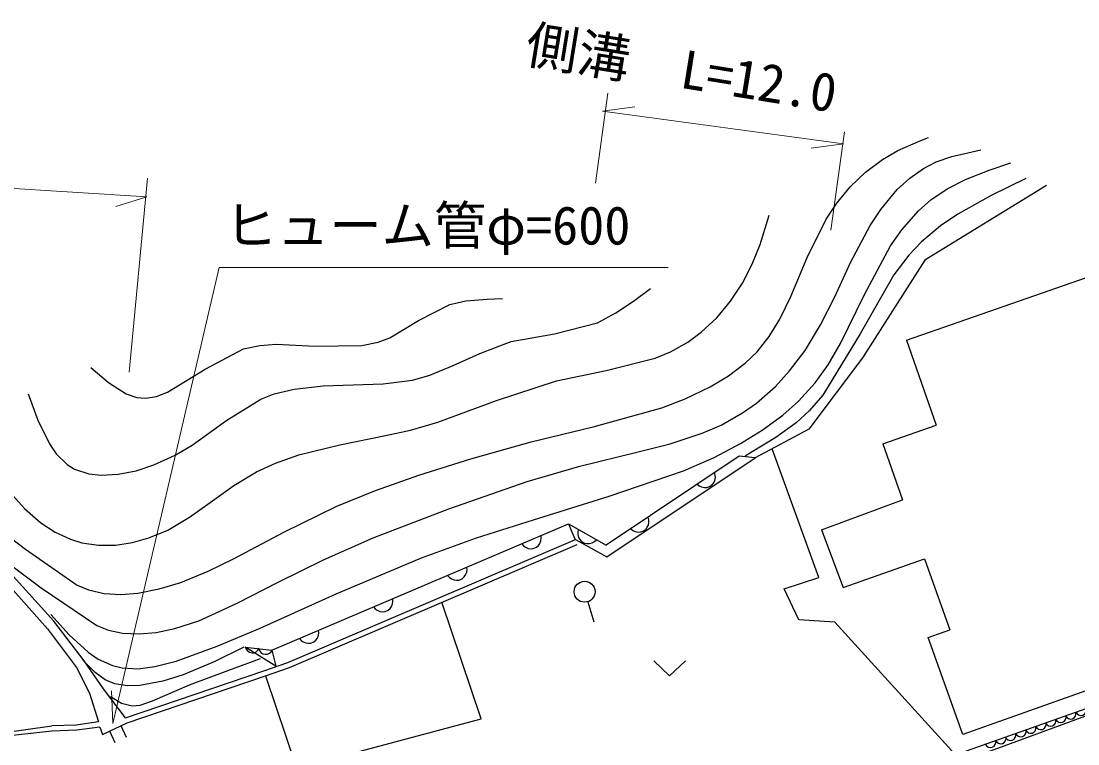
# Model space of a CAD drawing. Units: millimetres, scale not verified. Extents: x 40000 to 680000, y 20000 to 380000.
# Drawn here: x 396158 to 446640, y 301512 to 336009 of the extents above; entities that cross this region are included whole.
import ezdxf
from ezdxf.enums import TextEntityAlignment as Align

# ---------------------------------------------------------------- set-up
doc = ezdxf.new("R2010")
doc.units = ezdxf.units.MM
doc.header["$LTSCALE"] = 1000
doc.layers.add('M-BGD', color=7, linetype='Continuous', lineweight=25)
doc.layers.add('M-STR-HTXT', color=7, linetype='Continuous', lineweight=13)
doc.styles.add('ＭＳ ゴシック', font='')
doc.styles.get('ＭＳ ゴシック').set_extended_font_data('MS Gothic')

msp = doc.modelspace()

# ---------------------------------------------------------------- linework, layer by layer
at = {"layer": 'M-BGD'}
for p, q in [((445134, 328168), (439324, 324604)), ((439324, 324604), (436349, 319938)), ((438454, 320774), (447892, 324062)), ((438454, 320774), (439864, 316727)), ((436349, 319938), (433784, 316536)), ((433784, 316536), (431232, 315162)), ((437324, 315839), (439864, 316727)), ((434258, 309450), (432032, 315591)), ((437324, 315839), (438258, 313167)), ((430461, 315246), (424105, 310990)), ((424131, 310443), (431232, 315162)), ((431232, 315162), (430461, 315246)), ((429250, 313978), (429300, 314083)), ((429321, 314338), (429288, 314460)), ((429300, 314083), (429327, 314222)), ((429327, 314222), (429321, 314338)), ((428457, 313904), (428557, 313827)), ((428557, 313827), (428662, 313777)), ((428662, 313777), (428801, 313749)), ((428801, 313749), (428918, 313755)), ((428918, 313755), (429040, 313789)), ((429040, 313789), (429172, 313878)), ((429172, 313878), (429250, 313978)), ((397412, 307001), (391977, 313105)), ((397727, 307375), (392451, 313158)), ((434399, 311721), (438258, 313167)), ((408141, 305986), (422314, 312014)), ((422304, 312007), (422454, 311659)), ((422314, 312014), (424105, 310990)), ((426143, 312210), (426109, 312332)), ((426121, 311955), (426149, 312094)), ((426149, 312094), (426143, 312210)), ((422454, 311659), (422627, 311266)), ((422769, 311745), (422745, 311620)), ((422745, 311620), (422748, 311504)), ((422748, 311504), (422786, 311368)), ((425279, 311776), (425379, 311698)), ((425379, 311698), (425484, 311648)), ((425484, 311648), (425623, 311621)), ((425623, 311621), (425739, 311627)), ((425739, 311627), (425861, 311660)), ((425861, 311660), (425994, 311749)), ((425994, 311749), (426072, 311849)), ((426072, 311849), (426121, 311955)), ((434401, 311723), (435434, 308975)), ((408903, 305402), (422635, 311272)), ((408984, 305162), (422717, 311032)), ((420074, 311059), (420157, 310964)), ((420772, 310900), (420867, 310983)), ((420867, 310983), (420935, 311078)), ((420935, 311078), (420988, 311209)), ((420988, 311209), (421004, 311324)), ((421004, 311324), (420994, 311450)), ((422635, 311272), (424131, 310443)), ((422786, 311368), (422843, 311266)), ((422843, 311266), (422928, 311172)), ((422928, 311172), (423068, 311094)), ((423068, 311094), (423192, 311069)), ((423192, 311069), (423308, 311072)), ((423308, 311072), (423445, 311110)), ((423445, 311110), (423546, 311168)), ((423546, 311168), (423640, 311252)), ((420157, 310964), (420252, 310896)), ((420252, 310896), (420383, 310843)), ((420383, 310843), (420498, 310827)), ((420498, 310827), (420625, 310837)), ((420625, 310837), (420772, 310900)), ((435434, 308975), (439312, 310351)), ((439306, 310346), (440523, 306957)), ((416533, 309554), (416617, 309459)), ((416617, 309459), (416711, 309390)), ((417231, 309394), (417326, 309478)), ((417326, 309478), (417394, 309572)), ((417394, 309572), (417447, 309703)), ((417447, 309703), (417463, 309819)), ((417463, 309819), (417453, 309945)), ((416711, 309390), (416842, 309338)), ((416842, 309338), (416958, 309321)), ((416958, 309321), (417084, 309332)), ((417084, 309332), (417231, 309394)), ((432612, 308911), (434258, 309450)), ((433313, 307431), (432612, 308911)), ((412992, 308048), (413076, 307954)), ((413076, 307954), (413170, 307885)), ((413690, 307889), (413785, 307973)), ((413785, 307973), (413853, 308067)), ((413853, 308067), (413906, 308198)), ((413906, 308198), (413922, 308314)), ((413922, 308314), (413912, 308440)), ((418136, 302704), (416262, 308274)), ((423223, 308295), (423517, 307340)), ((413170, 307885), (413301, 307832)), ((413301, 307832), (413417, 307816)), ((413417, 307816), (413543, 307826)), ((413543, 307826), (413690, 307889)), ((457804, 307848), (441143, 301961)), ((397412, 307001), (398811, 305154)), ((399169, 305469), (397727, 307375)), ((410381, 306808), (410371, 306934)), ((435032, 307316), (433313, 307431)), ((440774, 301005), (435032, 307316)), ((458586, 307078), (435693, 298692)), ((439490, 306588), (440523, 306957)), ((409451, 306543), (409535, 306448)), ((409535, 306448), (409629, 306380)), ((410149, 306384), (410244, 306467)), ((410244, 306467), (410312, 306562)), ((410312, 306562), (410365, 306693)), ((410365, 306693), (410381, 306808)), ((441143, 301961), (439490, 306588)), ((406865, 306129), (408141, 305986)), ((408331, 305213), (406865, 306129)), ((408141, 305986), (408331, 305213)), ((409629, 306380), (409760, 306327)), ((409760, 306327), (409876, 306311)), ((409876, 306311), (410002, 306321)), ((410002, 306321), (410149, 306384)), ((400100, 304141), (399169, 305469)), ((426389, 305473), (427139, 304753)), ((427139, 304753), (427889, 305473)), ((398811, 305154), (399421, 303928)), ((401144, 302748), (407749, 304996)), ((407748, 304995), (408903, 305402)), ((407828, 304757), (408984, 305162)), ((401225, 302512), (407830, 304759)), ((407827, 304757), (409378, 300187)), ((399421, 303928), (399859, 302557)), ((401141, 302746), (400100, 304141)), ((440785, 300990), (447029, 303198)), ((398794, 302408), (397622, 302365)), ((399859, 302557), (398794, 302408)), ((400045, 301958), (401220, 302508)), ((409788, 300474), (418136, 302704)), ((397620, 302112), (394841, 301803)), ((394848, 301986), (397622, 302365)), ((398818, 302161), (397620, 302112)), ((399919, 302303), (398818, 302161)), ((399919, 302303), (400045, 301958)), ((400647, 301567), (400395, 302122)), ((401192, 301814), (400941, 302369))]:
    msp.add_line(p, q, dxfattribs=at)
for points in [[(393940, 312642), (396375, 310799), (398842, 309089), (399378, 308865), (400128, 308693), (400925, 308647), (401737, 308709), (402748, 308906), (403784, 309219), (405087, 309747), (406342, 310364), (408701, 311624), (411240, 312853), (413091, 313606), (415161, 314330), (417637, 315123), (420521, 315926), (423483, 316642), (426766, 317550), (427886, 317982), (429071, 318552), (429944, 319072), (430746, 319679), (431315, 320231), (431888, 320950), (432399, 321786), (432921, 322861), (433707, 324732), (434610, 326557), (435122, 327326), (435772, 328108), (436502, 328808), (437307, 329410), (438033, 329830), (439132, 330312), (439503, 330458)], [(394553, 310868), (397110, 308965), (399775, 307156), (400327, 306942), (400998, 306799), (401803, 306761), (402613, 306834), (403506, 307018), (404646, 307391), (406473, 308222), (408431, 309233), (410606, 310297), (412979, 311342), (416589, 312726), (420337, 314037), (422845, 314760), (425578, 315435), (427159, 315840), (428688, 316339), (429597, 316730), (430623, 317309), (431288, 317779), (432189, 318571), (432872, 319316), (433609, 320292), (434350, 321518), (435025, 322854), (435775, 324482), (436712, 326256), (437225, 327023), (438015, 327966), (438610, 328515), (439261, 328976), (439872, 329289), (440621, 329552), (441997, 329867)], [(397582, 307681), (398451, 306719), (399359, 305886), (399840, 305556), (400520, 305244), (400991, 305133), (401753, 305098), (402548, 305196), (403564, 305457), (405526, 306174), (407579, 307040), (411216, 308680), (415278, 310393), (417911, 311339), (420631, 312208), (424257, 313329), (427802, 314541), (429269, 315184), (430521, 315846), (431560, 316482), (432540, 317199), (433293, 317863), (434095, 318747), (434704, 319596), (435304, 320621), (436444, 322968), (437689, 325281), (438223, 326040), (439023, 326949), (439619, 327478), (440392, 328005), (441277, 328456), (442401, 328899), (443433, 329248)], [(444161, 328492), (442491, 327682), (440899, 326792), (440077, 326235), (439174, 325482), (438566, 324842), (437853, 323897), (436246, 321076), (434456, 318151), (433808, 317411), (433180, 316842), (432212, 316141), (431004, 315402), (430739, 315248)], [(395766, 313364), (396326, 312747), (397105, 312068), (397785, 311622), (398511, 311283), (399064, 311113), (399854, 310995), (400663, 311002), (401473, 311123), (402266, 311343), (403159, 311717), (404209, 312335), (405192, 313032), (406320, 313843), (407405, 314493), (408305, 314907), (409429, 315302), (411378, 315789), (413569, 316223), (414757, 316480), (416065, 316872), (418865, 317906), (421730, 318839), (424107, 319333), (426441, 319924), (427172, 320221), (428008, 320683), (428652, 321158), (429391, 321853), (430048, 322640), (430615, 323498), (431086, 324405), (431456, 325344), (431888, 326753)], [(396491, 318213), (396959, 316958), (397507, 315829), (397837, 315353), (398358, 314843), (398706, 314629), (399399, 314398), (399976, 314335), (400796, 314378), (401647, 314549), (402497, 314827), (403514, 315290), (404330, 315775), (405988, 316966), (407614, 317966), (408251, 318216), (409198, 318447), (410587, 318596), (412018, 318642), (413453, 318698), (414856, 318876), (415685, 319114), (416796, 319566), (418078, 320149), (419576, 320712), (421635, 321085), (423692, 321615), (424567, 322080), (425407, 322643), (426229, 323255)], [(399494, 319472), (400332, 318763), (401175, 318221), (401686, 318045), (402102, 318011), (402622, 318096), (403149, 318294), (404954, 319401), (406787, 320361), (407569, 320529), (408365, 320582), (410195, 320501), (412440, 320527), (413212, 320680), (413771, 320888), (415145, 321721), (416636, 322486), (417409, 322656), (418417, 322744), (419148, 322765)], [(406794, 306128), (405381, 305420), (403907, 304804), (402928, 304505), (401832, 304301), (401216, 304284), (400633, 304378), (400174, 304573), (399698, 304924), (399123, 305495)], [(400429, 303767), (400960, 303452), (401459, 303325), (401842, 303365), (402428, 303566), (404196, 304330), (406077, 305032), (407594, 305580)]]:
    msp.add_lwpolyline(points, dxfattribs=at)
msp.add_circle((423076, 308773), 500, dxfattribs=at)
for centre, radius, start, end in [((422779, 311739), 127, 140.223, 146.6203), ((422779, 311739), 127, 333.817, 341.0007), ((423636, 311238), 127, 140.223, 142.3044), ((423636, 311238), 127, 338.1329, 341.0007), ((407210, 306191), 336, 189.1586, 339.391), ((407847, 306119), 336, 189.1586, 339.391), ((446297, 302945), 254, 200.4399, 18.5186), ((446786, 303122), 254, 200.4399, 18.5186), ((444871, 302444), 254, 200.4399, 18.5186), ((445340, 302607), 254, 200.4399, 18.5186), ((445829, 302783), 254, 200.4399, 18.5186), ((443424, 301930), 254, 200.4399, 18.5186), ((443913, 302106), 254, 200.4399, 18.5186), ((444382, 302268), 254, 200.4399, 18.5186), ((442466, 301591), 254, 200.4399, 18.5186), ((442955, 301768), 254, 200.4399, 18.5186)]:
    msp.add_arc(centre, radius, start, end, dxfattribs=at)
at = {"layer": 'M-STR-HTXT'}
for p, q in [((423596, 328281), (424194, 332572)), ((423935, 331711), (425478, 331926)), ((435441, 330152), (423935, 331711)), ((424019, 331711), (424073, 331704)), ((434838, 326031), (435492, 330733)), ((435441, 330152), (433898, 329939)), ((435412, 330156), (435441, 330152)), ((387045, 328551), (402171, 327624)), ((401313, 319258), (402189, 328514)), ((402171, 327624), (400683, 327162)), ((405623, 324244), (400544, 302479)), ((405623, 324244), (427074, 324244)), ((400544, 302479), (400476, 304035))]:
    msp.add_line(p, q, dxfattribs=at)

# ---------------------------------------------------------------- texts
at = {"layer": 'M-STR-HTXT', "style": 'ＭＳ ゴシック'}
msp.add_text('側溝\u3000L=12.0', height=1833, rotation=350.8, dxfattribs=at).set_placement((420076, 333498), align=Align.BOTTOM_LEFT)
msp.add_text('ヒューム管φ=600', height=1833, dxfattribs=at).set_placement((405880, 324794), align=Align.BOTTOM_LEFT)

doc.saveas('drawing.dxf')
